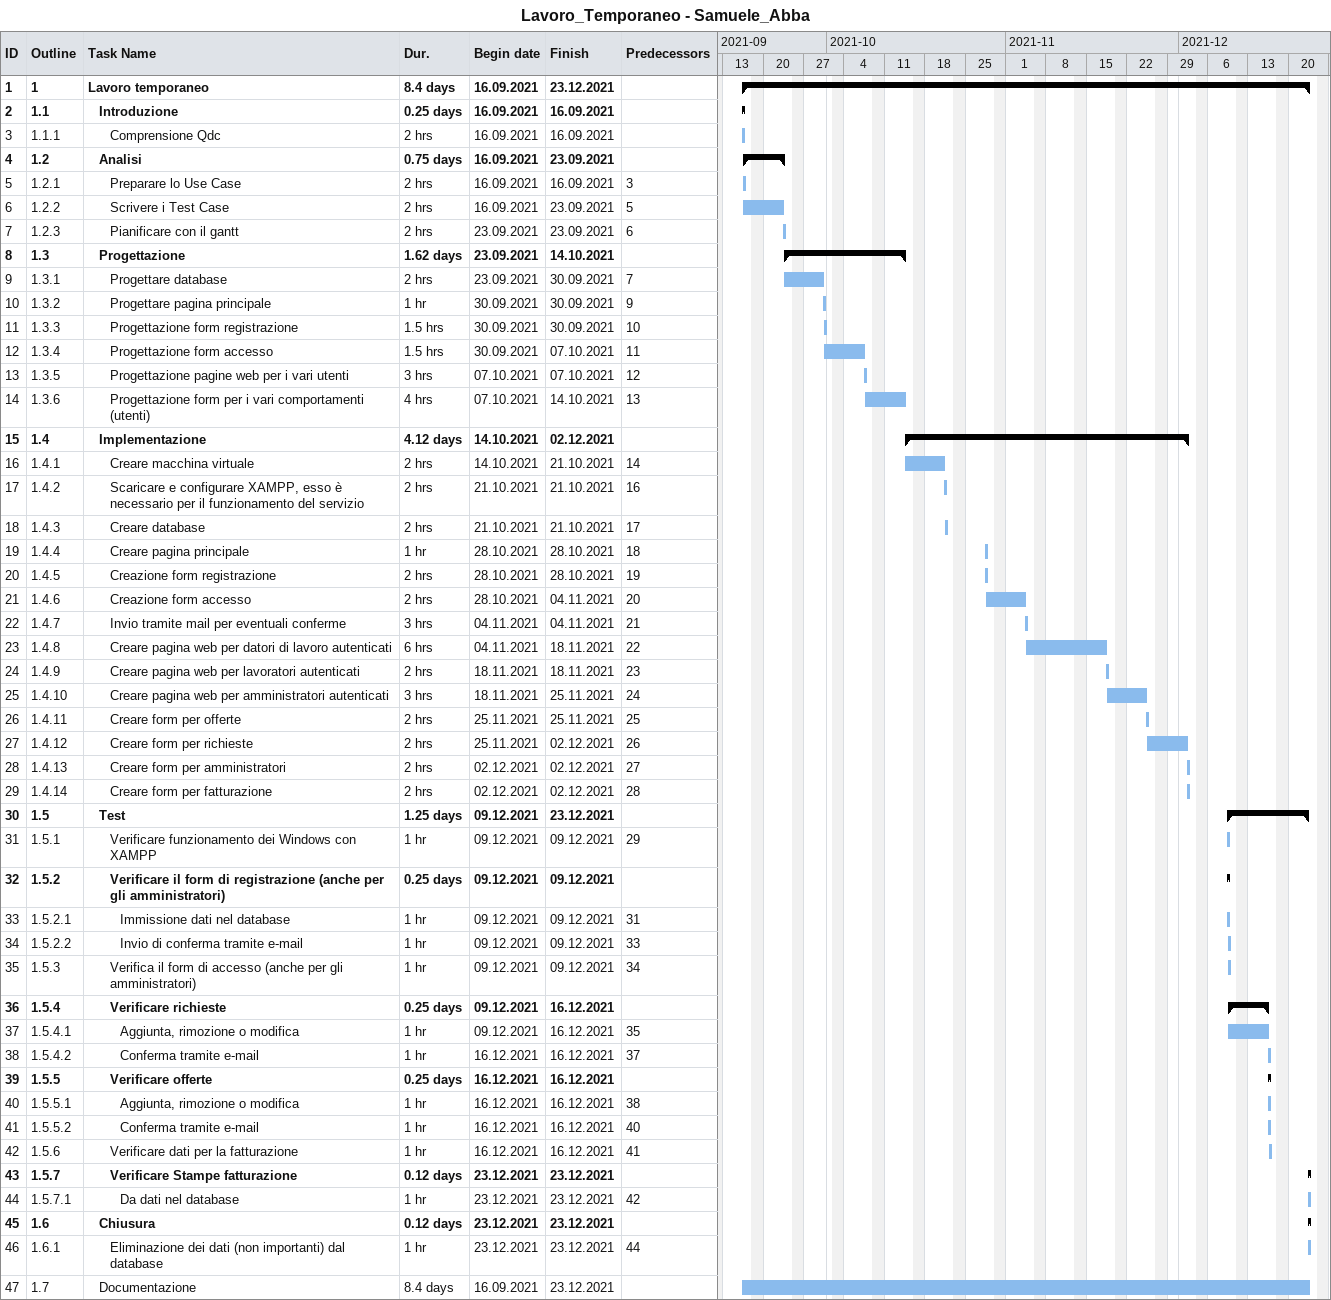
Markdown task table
Lavoro_Temporaneo - Samuele_Abba

| ID | WBS | Task | Duration | Start | Finish | Predecessors |
|---|---|---|---|---|---|---|
| 1 | 1 | **Lavoro temporaneo** | 8.4d | 2021-09-16 | 2021-12-23 |  |
| 2 | 1.1 | **Introduzione** | 0.25d | 2021-09-16 | 2021-09-16 |  |
| 3 | 1.1.1 | Comprensione Qdc | 2h | 2021-09-16 | 2021-09-16 |  |
| 4 | 1.2 | **Analisi** | 0.75d | 2021-09-16 | 2021-09-23 |  |
| 5 | 1.2.1 | Preparare lo Use Case | 2h | 2021-09-16 | 2021-09-16 | 3 |
| 6 | 1.2.2 | Scrivere i Test Case | 2h | 2021-09-16 | 2021-09-23 | 5 |
| 7 | 1.2.3 | Pianificare con il gantt | 2h | 2021-09-23 | 2021-09-23 | 6 |
| 8 | 1.3 | **Progettazione** | 1.62d | 2021-09-23 | 2021-10-14 |  |
| 9 | 1.3.1 | Progettare database | 2h | 2021-09-23 | 2021-09-30 | 7 |
| 10 | 1.3.2 | Progettare pagina principale | 1h | 2021-09-30 | 2021-09-30 | 9 |
| 11 | 1.3.3 | Progettazione form registrazione | 1.5h | 2021-09-30 | 2021-09-30 | 10 |
| 12 | 1.3.4 | Progettazione form accesso | 1.5h | 2021-09-30 | 2021-10-07 | 11 |
| 13 | 1.3.5 | Progettazione pagine web per i vari utenti | 3h | 2021-10-07 | 2021-10-07 | 12 |
| 14 | 1.3.6 | Progettazione form per i vari comportamenti (utenti) | 4h | 2021-10-07 | 2021-10-14 | 13 |
| 15 | 1.4 | **Implementazione** | 4.12d | 2021-10-14 | 2021-12-02 |  |
| 16 | 1.4.1 | Creare macchina virtuale | 2h | 2021-10-14 | 2021-10-21 | 14 |
| 17 | 1.4.2 | Scaricare e configurare XAMPP, esso è necessario per il funzionamento del servizio | 2h | 2021-10-21 | 2021-10-21 | 16 |
| 18 | 1.4.3 | Creare database | 2h | 2021-10-21 | 2021-10-21 | 17 |
| 19 | 1.4.4 | Creare pagina principale | 1h | 2021-10-28 | 2021-10-28 | 18 |
| 20 | 1.4.5 | Creazione form registrazione | 2h | 2021-10-28 | 2021-10-28 | 19 |
| 21 | 1.4.6 | Creazione form accesso | 2h | 2021-10-28 | 2021-11-04 | 20 |
| 22 | 1.4.7 | Invio tramite mail per eventuali conferme | 3h | 2021-11-04 | 2021-11-04 | 21 |
| 23 | 1.4.8 | Creare pagina web per datori di lavoro autenticati | 6h | 2021-11-04 | 2021-11-18 | 22 |
| 24 | 1.4.9 | Creare pagina web per lavoratori autenticati | 2h | 2021-11-18 | 2021-11-18 | 23 |
| 25 | 1.4.10 | Creare pagina web per amministratori autenticati | 3h | 2021-11-18 | 2021-11-25 | 24 |
| 26 | 1.4.11 | Creare form per offerte | 2h | 2021-11-25 | 2021-11-25 | 25 |
| 27 | 1.4.12 | Creare form per richieste | 2h | 2021-11-25 | 2021-12-02 | 26 |
| 28 | 1.4.13 | Creare form per amministratori | 2h | 2021-12-02 | 2021-12-02 | 27 |
| 29 | 1.4.14 | Creare form per fatturazione | 2h | 2021-12-02 | 2021-12-02 | 28 |
| 30 | 1.5 | **Test** | 1.25d | 2021-12-09 | 2021-12-23 |  |
| 31 | 1.5.1 | Verificare funzionamento dei Windows con XAMPP | 1h | 2021-12-09 | 2021-12-09 | 29 |
| 32 | 1.5.2 | **Verificare il form di registrazione (anche per gli amministratori)** | 0.25d | 2021-12-09 | 2021-12-09 |  |
| 33 | 1.5.2.1 | Immissione dati nel database | 1h | 2021-12-09 | 2021-12-09 | 31 |
| 34 | 1.5.2.2 | Invio di conferma tramite e-mail | 1h | 2021-12-09 | 2021-12-09 | 33 |
| 35 | 1.5.3 | Verifica il form di accesso (anche per gli amministratori) | 1h | 2021-12-09 | 2021-12-09 | 34 |
| 36 | 1.5.4 | **Verificare richieste** | 0.25d | 2021-12-09 | 2021-12-16 |  |
| 37 | 1.5.4.1 | Aggiunta, rimozione o modifica | 1h | 2021-12-09 | 2021-12-16 | 35 |
| 38 | 1.5.4.2 | Conferma tramite e-mail | 1h | 2021-12-16 | 2021-12-16 | 37 |
| 39 | 1.5.5 | **Verificare offerte** | 0.25d | 2021-12-16 | 2021-12-16 |  |
| 40 | 1.5.5.1 | Aggiunta, rimozione o modifica | 1h | 2021-12-16 | 2021-12-16 | 38 |
| 41 | 1.5.5.2 | Conferma tramite e-mail | 1h | 2021-12-16 | 2021-12-16 | 40 |
| 42 | 1.5.6 | Verificare dati per la fatturazione | 1h | 2021-12-16 | 2021-12-16 | 41 |
| 43 | 1.5.7 | **Verificare Stampe fatturazione** | 0.12d | 2021-12-23 | 2021-12-23 |  |
| 44 | 1.5.7.1 | Da dati nel database | 1h | 2021-12-23 | 2021-12-23 | 42 |
| 45 | 1.6 | **Chiusura** | 0.12d | 2021-12-23 | 2021-12-23 |  |
| 46 | 1.6.1 | Eliminazione dei dati (non importanti) dal database | 1h | 2021-12-23 | 2021-12-23 | 44 |
| 47 | 1.7 | Documentazione | 8.4d | 2021-09-16 | 2021-12-23 |  |
